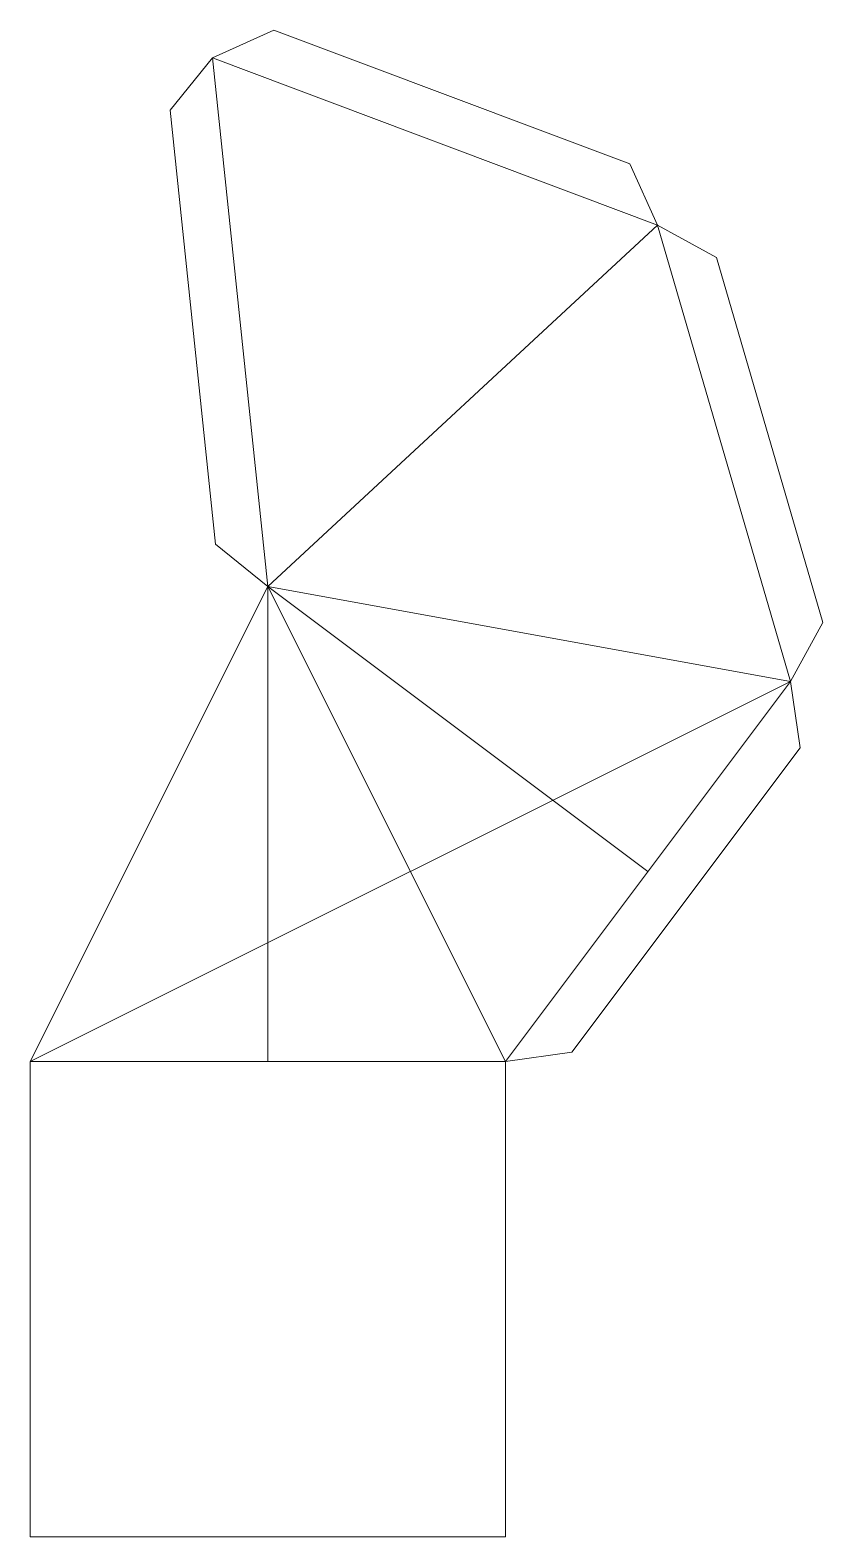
# Model space of a CAD drawing. Header units: millimetres. Extents: x 0 to 167, y 0 to 317.
import ezdxf

# ---------------------------------------------------------------- set-up
doc = ezdxf.new("R2010")
doc.units = ezdxf.units.MM
doc.layers.get('0').update_dxf_attribs({"linetype": 'CONTINUOUS', "lineweight": 0})

msp = doc.modelspace()

# ---------------------------------------------------------------- linework, layer by layer
for p, q in [((38.4, 311.2), (51.28, 317.04)), ((51.28, 317.04), (126.16, 288.88)), ((29.49, 300.22), (38.4, 311.2)), ((50, 200), (38.4, 311.2)), ((38.4, 311.2), (132, 276)), ((38.4, 311.2), (38.4, 311.2)), ((38.4, 311.2), (38.4, 311.2)), ((39.02, 208.91), (29.49, 300.22)), ((132, 276), (126.16, 288.88)), ((50, 200), (132, 276)), ((132, 276), (160, 180)), ((132, 276), (132, 276)), ((132, 276), (132, 276)), ((132, 276), (144.4, 269.2)), ((144.4, 269.2), (166.8, 192.4)), ((39.02, 208.91), (50, 200)), ((0, 100), (50, 200)), ((50, 200), (100, 100)), ((50, 200), (160, 180)), ((50, 200), (50, 100)), ((50, 200), (130, 140)), ((50, 200), (50, 200)), ((166.8, 192.4), (160, 180)), ((0, 100), (160, 180)), ((160, 180), (100, 100)), ((160, 180), (160, 180)), ((160, 180), (160, 180)), ((160, 180), (162, 166)), ((162, 166), (114, 102)), ((100, 100), (114, 102)), ((100, 100), (0, 100)), ((0, 100), (0, 0)), ((100, 0), (100, 100)), ((100, 100), (100, 100)), ((0, 0), (100, 0))]:
    msp.add_line(p, q)

doc.saveas('drawing.dxf')
